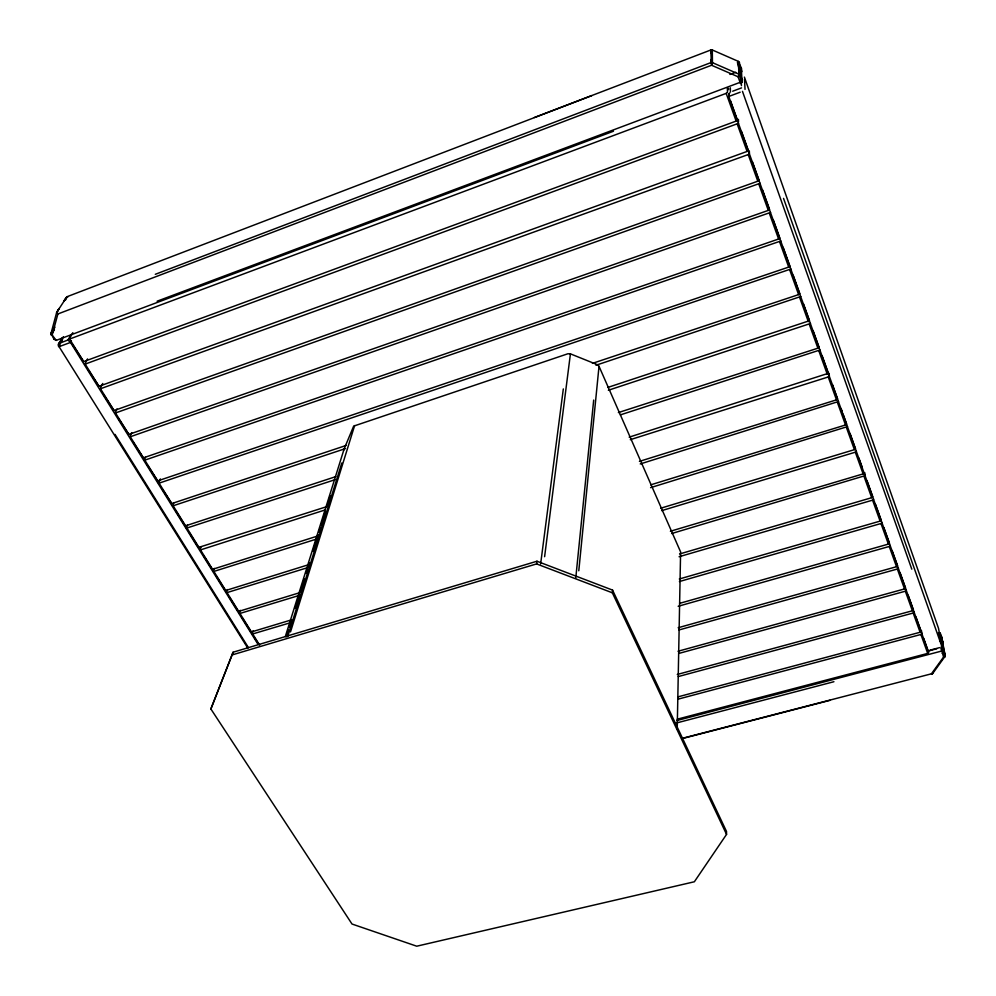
<?xml version="1.0" encoding="UTF-8"?>
<svg xmlns="http://www.w3.org/2000/svg" width="996" height="996" viewBox="0 0 996 996"><rect width="100%" height="100%" fill="white"/><g stroke="black" fill="none" stroke-linecap="round" stroke-linejoin="round"><path stroke-width="1.49" d="M677.218 729.197L680.604 551.909L599.019 366.291L597.251 364.636L570.422 353.854L567.882 353.767L353.667 426.114L344.168 448.86L285.379 636.357M711.318 50.485L711.903 49.8L738.36 61.379L741.335 68.027L741.012 72.098M740.227 74.264L740.663 83.515L741.198 79.817L741.846 82.444L741.908 78.41L741.846 82.444L740.489 83.477L738.036 76.754L711.555 65.25L57.868 313.977L52.203 335.017L56.112 340.408L613.449 131.235M726.545 834.387L612.353 592.807L612.54 590.093L536.969 561.234L233.039 652.243L210.878 708.978L352.011 924.027L416.739 946.2L694.361 881.771L726.545 834.387L726.507 831.461L612.54 590.093M57.868 313.977L57.058 312.171L59.15 308.449L56.648 312.458L51.008 333.498L54.058 339.238L56.498 340.184M578.788 570.795L599.019 366.291M575.788 577.854L593.691 400.068M155.301 274.311L710.858 62.636L711.256 59.324L712.451 62.661L711.555 65.25L710.758 50.012L712.314 50.037L712.451 62.661L738.932 74.177L741.958 80.9L740.028 82.369L157.107 301.203M681.712 738.472L931.422 673.819L943.548 657.074L941.071 647.985M198.503 547.464L326.339 506.777M544.613 556.689L570.422 353.854M540.641 563.885L563.325 388.926M210.878 708.978L232.093 654.945L536.607 563.91L536.969 561.234M914.204 612.054L913.183 613.026L678.264 676.57M344.006 449.881L344.168 448.86M906.36 590.242L905.339 591.213L679.011 653.388M898.392 568.056L897.359 569.027L679.011 629.958M890.287 545.484L889.241 546.468L678.176 606.278M931.422 673.819L932.293 674.055L944.855 656.613L941.793 637.328L940.485 633.63L938.406 632.821M944.855 656.613L944.27 651.26L944.855 656.613A1.718 0.834 33.9 0 1 943.548 657.074L945.03 655.605L941.793 637.328L939.975 636.768L938.668 633.058L940.174 633.182M882.033 522.527L880.974 523.51L679.409 581.54M54.058 339.238L55.029 339.524M873.641 499.17L872.571 500.154L679.085 556.739M864.204 472.901L863.121 473.897L670.395 531.254M856.411 451.213L855.315 452.196L661.655 510.649M62.362 339.026L58.627 345.973L247.805 648.122M847.559 426.574L650.575 487.654M838.545 401.5L640.254 463.962M741.435 85.631L741.086 76.493M828.411 373.288L629.186 437.144M820.032 349.97L620.359 414.884M740.165 72.733L737.426 62.524L738.509 61.727L739.393 62.487L738.82 64.715L737.874 61.69M51.008 333.498L53.46 330.622L51.182 334.942L52.203 335.017A1.868 0.971 16.9 0 1 51.008 333.498L54.954 327.248M810.507 323.476L608.357 390.245M809.511 320.7L607.697 387.469M65.475 300.008L67.056 297.107M800.809 296.497L595.969 365.246M57.282 313.541L56.648 312.458L66.919 296.758L591.786 95.616M790.936 268.995L158.563 483.334L160.356 478.927M780.864 240.97L144.283 460.339L145.491 457.326M290.521 631.912L354.638 425.553M287.682 636.656L341.815 463.003M286.113 637.017L288.429 629.596M289.052 627.629L291.355 620.247M295.053 608.432L299.211 595.147M300.008 592.595L304.29 578.9M306.009 573.41L307.403 568.977M307.864 567.508L309.383 562.653M312.943 551.236L318.16 534.591M318.957 532.026L320.351 527.581M320.924 525.726L325.306 511.745M326.937 506.528L330.249 495.946M770.593 212.409L129.754 436.945L131.696 432.65M253.046 630.829L252.187 634.103L289.985 622.861M760.135 183.276L114.976 413.153L116.993 408.908M738.497 75.721L738.82 74.787M232.093 654.945L233.039 652.243M240.347 610.349L239.451 613.598L299.97 595.197M227.449 589.545L226.515 592.757L307.154 567.795M712.314 50.037L711.194 53.012L710.758 50.012L534.329 117.54M738.571 123.292L84.648 364.299L87.561 358.909M214.352 568.405L213.368 571.592L316.33 539.135M201.03 546.916L199.997 550.066L324.982 509.989M187.485 525.079L186.414 528.191L335.316 479.611M173.727 502.868L172.607 505.956L345.512 448.574M739.393 62.487L739.978 75.285L738.036 76.754M729.57 92.927L728.773 96.475L927.948 650.687L929.766 651.01M60.532 341.541L58.366 345.438A2.49 1.992 31.6 0 1 58.901 343.483L62.412 337.669M102.75 383.472L99.949 388.938L748.208 154.567L749.465 153.583L749.316 150.906M71.438 340.844L70.492 342.425L59.934 346.359A2.415 0.722 -29.9 0 1 58.627 345.973L62.561 339.611M62.599 338.005L58.901 343.483L67.915 340.034L71.338 334.432M72.857 332.676L69.073 339.238L726.184 93.363L727.478 92.391L727.341 87.822M63.383 336.735L59.374 343.222A2.453 1.145 66.7 0 0 59.25 344.616L59.934 346.359M931.907 674.031L932.729 673.346M51.232 334.743L54.419 329.701M66.906 296.82L63.881 301.066L66.906 296.82L67.691 297.231M939.614 641.125L941.618 638.336A1.693 0.809 33.6 0 0 939.975 636.768M865.051 475.665L671.628 533.545M56.648 312.458L57.457 311.599M740.065 70.604L741.236 69.546L741.597 71.973L741.335 68.027A2.079 0.66 -22.9 0 0 739.381 68.052M72.534 344.591L83.652 361.623L736.156 121.089L737.438 120.105L730.479 100.745M88.034 369.566L98.978 386.311L747.087 151.442L748.345 150.458L741.522 131.484M103.945 395.175L114.042 410.576L757.794 181.21L759.039 180.226L752.354 161.626M118.238 418.208L128.845 434.418L768.302 210.393L769.522 209.409L762.5 189.85M132.954 441.9L143.387 457.861L778.598 239.015L779.806 238.032L773.382 220.141M147.42 465.194L157.692 480.906L788.708 267.09L789.89 266.106L783.13 247.294M592.421 363.366L799.066 294.455L799.8 293.658L793.165 275.207M618.367 412.581L818.339 348.04L819.048 347.243L813.085 330.647M630.294 439.672L828.236 376.961L829.369 375.978L829.058 373.288M639.432 461.385L836.478 399.857L837.599 398.873L832.469 384.593M650.712 484.84L845.517 424.981L846.625 423.997L843.102 414.174M660.647 508.246L854.394 449.657L855.489 448.673L850.049 433.509M679.558 553.988L871.687 497.701L872.757 496.718L867.03 480.757M679.309 579L880.103 521.107L881.161 520.124L875.534 504.437M679.596 603.364L888.382 544.102L889.428 543.119L883.888 527.706M678.164 627.729L896.512 566.712L897.558 565.728L892.105 550.576M678.039 651.247L904.517 588.935L905.538 587.951L900.185 573.049M677.292 674.466L912.373 610.785L913.394 609.801L908.128 595.16M677.927 696.876L920.105 632.261L921.113 631.29L915.934 616.885M677.641 699.267L920.902 634.477L921.91 633.506L921.412 630.48M677.193 719.212L927.712 653.401L928.708 652.417L923.616 638.262M729.869 74.451L735.695 72.26M732.67 91.209L741.534 87.885M728.773 96.475L740.177 92.205M162.423 489.36L171.76 503.578L346.073 445.473M175.632 510.624L185.256 525.938L335.752 476.636M203.657 555.768L212.26 569.413L317.45 536.072M216.219 575.999L225.42 590.616L308.822 564.62M229.317 597.09L238.38 611.494L299.609 592.72M242.202 617.844L251.141 632.037L291.666 619.811M929.891 650.176L939.602 647.624M930.538 650.413L936.813 648.757M676.682 720.594L941.606 651.06L943.71 651.882L945.03 655.605M676.234 723.046L833.938 681.712M683.766 738.198L830.004 700.337M710.858 62.636L712.451 62.661M536.607 563.91L612.353 592.807M67.915 340.034L70.492 342.425L258.076 644.4M115.013 434.38L248.402 647.562M69.683 339.138L83.652 361.623M85.258 364.212L98.978 386.311M100.559 388.851L114.042 410.576M115.586 413.079L128.845 434.418M130.364 436.883L143.387 457.861M144.893 460.276L157.692 480.906M159.173 483.284L171.76 503.578M173.217 505.906L185.592 525.863M187.024 528.154L199.2 547.775M200.607 550.041L212.584 569.339M213.966 571.567L225.756 590.553M227.113 592.745L238.716 611.432M240.048 613.586L251.465 631.974M252.785 634.091L259.67 645.184M189.377 532.773L197.743 546.244M254.889 638.274L258.711 644.424M726.184 93.363L736.156 121.089M737.301 124.263L747.087 151.442M748.208 154.567L757.794 181.21M758.89 184.26L768.302 210.393M769.373 213.393L778.598 239.015M779.656 241.953L788.708 267.09M789.741 269.978L798.618 294.654M799.639 297.48L808.341 321.683M809.35 324.472L817.903 348.226M818.874 350.953L827.278 374.284M828.236 376.961L836.478 399.857M837.424 402.496L845.517 424.981M846.451 427.57L854.394 449.657M855.315 452.196L863.121 473.897M864.018 476.387L871.687 497.701M872.571 500.154L880.103 521.107M880.974 523.51L888.382 544.102M889.241 546.468L896.512 566.712M897.359 569.027L904.517 588.935M905.339 591.213L912.373 610.785M913.183 613.026L920.105 632.261M920.902 634.477L927.712 653.401M803.436 303.792L809.076 319.492M822.136 355.833L827.888 371.844M841.085 408.559L842.093 411.385M858.851 458.023L862.262 467.51M742.468 91.358L911.801 569.189M744.398 77.09L938.543 628.414L941.071 642.769M783.541 198.378L941.581 645.669M938.767 633.929L939.489 636.145M941.618 638.336L942.639 642.121L941.793 637.328M942.228 653.339A1.718 1.033 -17.4 0 0 943.71 651.882L942.602 646.827L942.913 651.123L941.469 646.379L941.606 651.06M739.978 75.285L739.107 71.114L738.932 74.177L738.36 61.379M940.05 633.058L943.71 651.882M864.715 472.577L865.101 475.403M939.278 632.771L939.863 637.266M744.51 79.12L745.033 89.403M741.335 68.027L741.958 80.9M738.41 119.383L738.522 121.985M730.317 87.748L730.454 92.03M728.524 88.358L728.574 89.69M728.698 93.749L728.736 95.106"/></g></svg>
